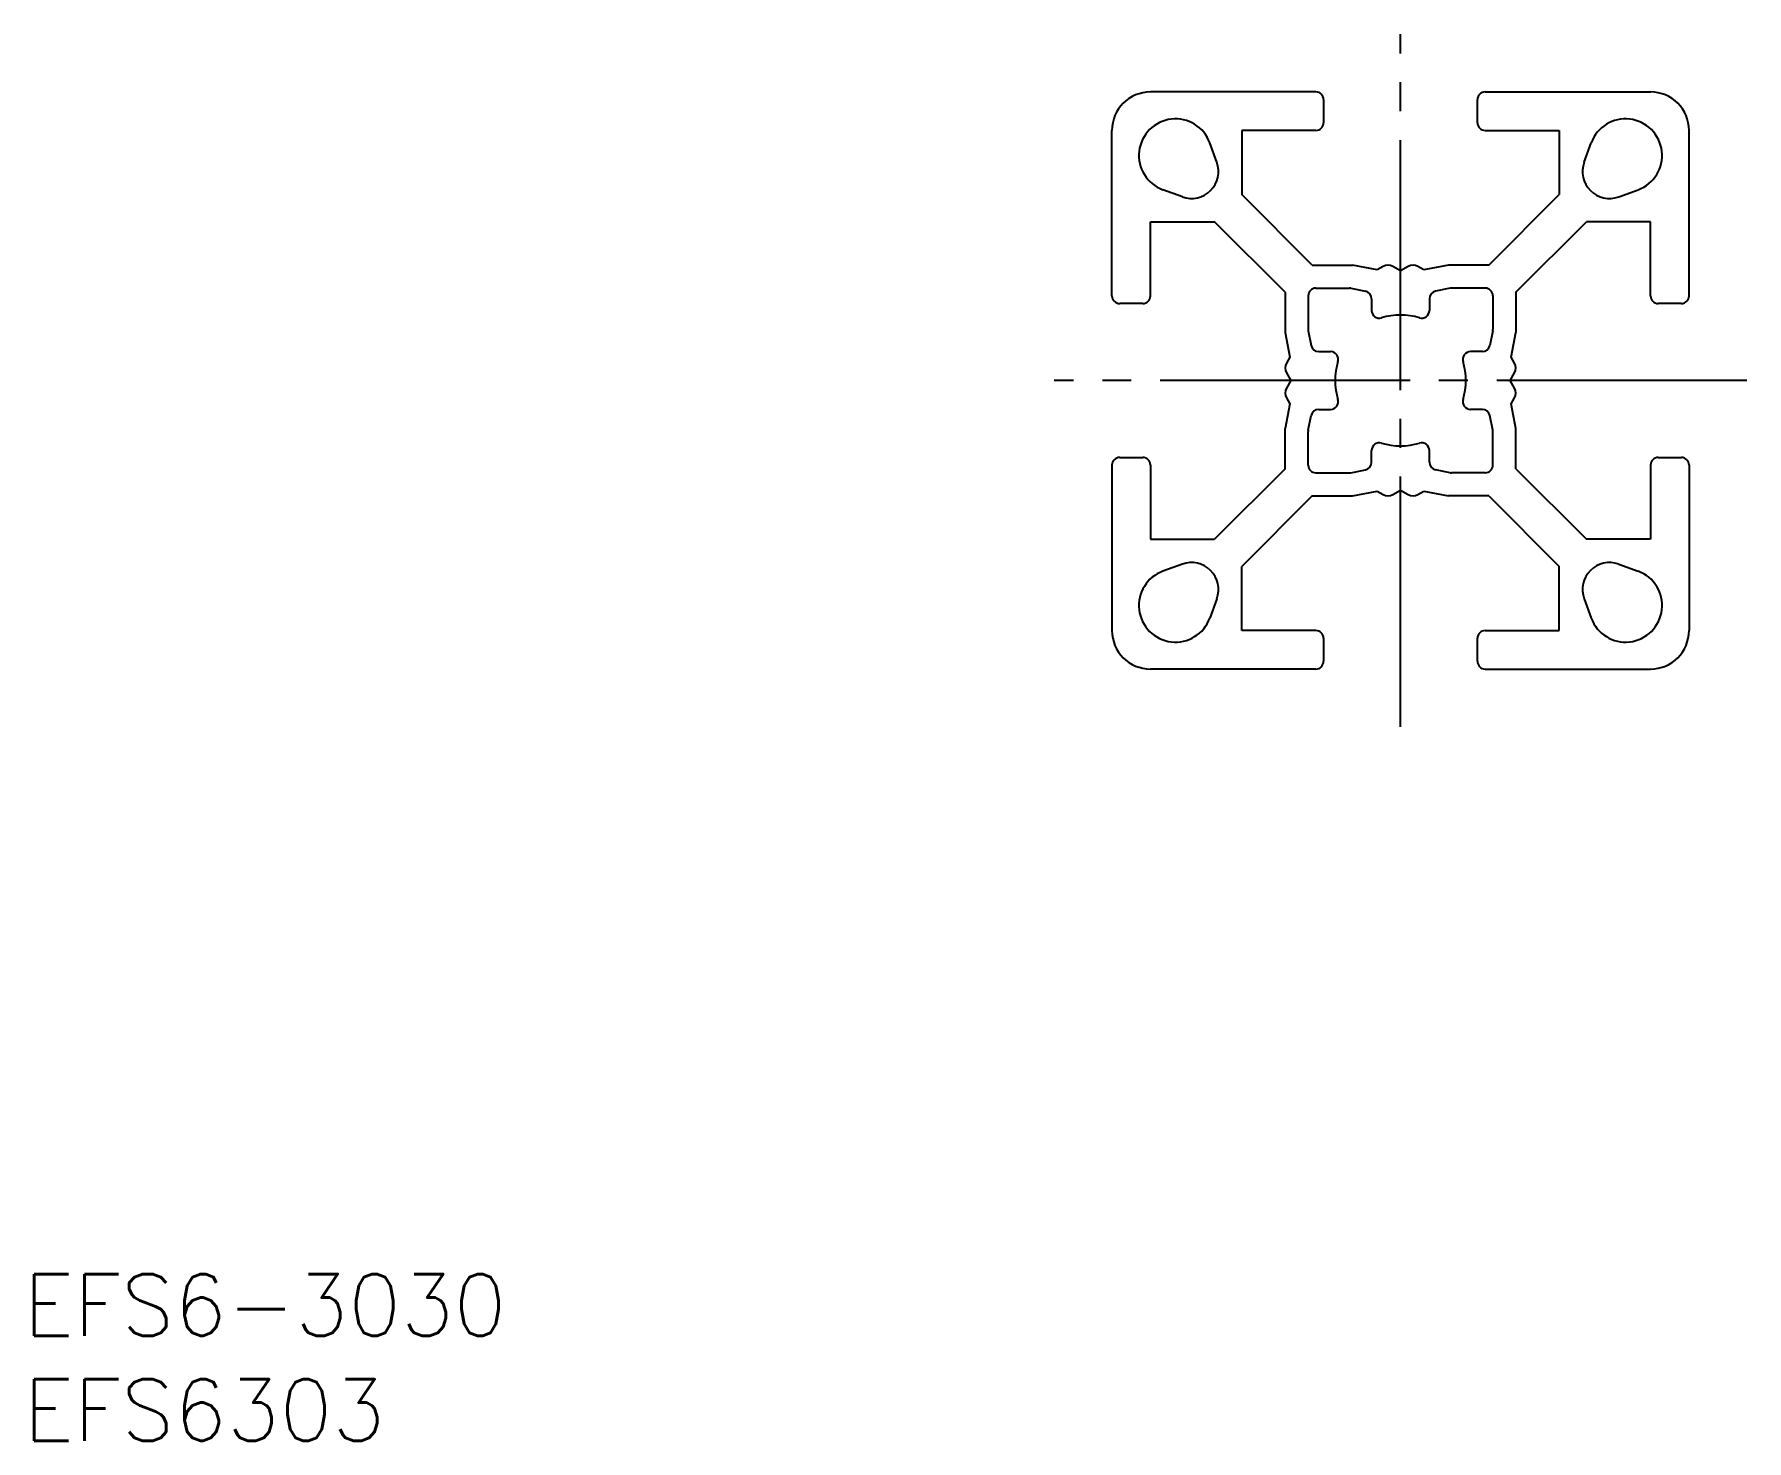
# Model space of a CAD drawing. Extents: x -3.1 to 85.9, y 250.9 to 324.
import ezdxf

# ---------------------------------------------------------------- set-up
doc = ezdxf.new("R2010")
doc.units = 0
doc.linetypes.add('CENTER', pattern=[17.5, 13, -1.5, 1.5, -1.5])
doc.layers.get('0').update_dxf_attribs({"linetype": 'CONTINUOUS'})
doc.layers.add('CENTER', color=1, linetype='CENTER')
doc.styles.get("Standard").update_dxf_attribs({"font": 'txt.shx', "bigfont": '@extfont2.shx'})

msp = doc.modelspace()

# ---------------------------------------------------------------- linework, layer by layer
at = {"color": 7, "linetype": 'CONTINUOUS'}
for p, q in [((63.534, 321.034), (54.934, 321.034)), ((63.934, 320.634), (63.934, 319.434)), ((71.934, 319.434), (71.934, 320.634)), ((72.334, 321.034), (80.934, 321.034)), ((52.934, 310.434), (52.934, 319.034)), ((59.684, 319.034), (59.684, 315.698)), ((63.534, 319.034), (59.684, 319.034)), ((72.334, 319.034), (76.184, 319.034)), ((76.184, 319.034), (76.184, 315.698)), ((82.934, 310.434), (82.934, 319.034)), ((58.386, 317.376), (58.02, 318.383)), ((77.482, 317.376), (77.849, 318.383)), ((56.592, 315.581), (55.584, 315.948)), ((63.348, 312.034), (59.684, 315.698)), ((72.52, 312.034), (76.184, 315.698)), ((79.276, 315.581), (80.284, 315.948)), ((54.934, 314.284), (58.27, 314.284)), ((54.934, 310.434), (54.934, 314.284)), ((61.934, 310.619), (58.27, 314.284)), ((73.934, 310.619), (77.598, 314.284)), ((80.934, 314.284), (77.598, 314.284)), ((80.934, 310.434), (80.934, 314.284)), ((63.348, 312.034), (65.434, 312.034)), ((66.715, 311.785), (65.434, 312.034)), ((67.031, 311.967), (66.715, 311.785)), ((67.934, 311.734), (67.531, 311.967)), ((68.338, 311.967), (67.934, 311.734)), ((69.153, 311.785), (68.838, 311.967)), ((70.434, 312.034), (69.153, 311.785)), ((72.52, 312.034), (70.434, 312.034)), ((63.534, 310.834), (65.28, 310.834)), ((65.356, 310.826), (66.111, 310.68)), ((70.512, 310.826), (69.758, 310.68)), ((72.334, 310.834), (70.588, 310.834)), ((54.534, 310.034), (53.334, 310.034)), ((61.934, 310.619), (61.934, 308.534)), ((63.134, 310.434), (63.134, 308.688)), ((66.434, 310.287), (66.434, 309.671)), ((69.434, 310.287), (69.434, 309.671)), ((72.734, 310.434), (72.734, 308.688)), ((73.934, 310.619), (73.934, 308.534)), ((82.534, 310.034), (81.334, 310.034)), ((61.934, 308.534), (62.183, 307.252)), ((63.142, 308.611), (63.288, 307.857)), ((72.727, 308.611), (72.58, 307.857)), ((73.685, 307.252), (73.934, 308.534)), ((62.183, 307.252), (62.001, 306.937)), ((63.681, 307.534), (64.297, 307.534)), ((72.188, 307.534), (71.572, 307.534)), ((73.867, 306.937), (73.685, 307.252)), ((62.001, 306.437), (62.234, 306.034)), ((73.634, 306.034), (73.867, 306.437)), ((62.234, 306.034), (62.001, 305.63)), ((73.867, 305.63), (73.634, 306.034)), ((62.183, 304.815), (61.934, 303.534)), ((62.001, 305.13), (62.183, 304.815)), ((63.681, 304.534), (64.297, 304.534)), ((72.188, 304.534), (71.572, 304.534)), ((73.685, 304.815), (73.867, 305.13)), ((73.934, 303.534), (73.685, 304.815)), ((63.142, 303.456), (63.288, 304.21)), ((72.727, 303.456), (72.58, 304.21)), ((61.934, 301.448), (61.934, 303.534)), ((63.134, 301.634), (63.134, 303.379)), ((72.734, 301.634), (72.734, 303.38)), ((73.934, 301.448), (73.934, 303.534)), ((53.334, 302.034), (54.534, 302.034)), ((66.434, 301.78), (66.434, 302.396)), ((69.434, 301.78), (69.434, 302.396)), ((81.334, 302.034), (82.534, 302.034)), ((52.934, 301.634), (52.934, 293.034)), ((54.934, 301.634), (54.934, 297.784)), ((61.934, 301.448), (58.27, 297.784)), ((63.534, 301.234), (65.28, 301.234)), ((65.357, 301.241), (66.111, 301.387)), ((70.512, 301.241), (69.758, 301.387)), ((72.334, 301.234), (70.588, 301.234)), ((73.934, 301.448), (77.598, 297.784)), ((80.934, 301.634), (80.934, 297.784)), ((82.934, 301.634), (82.934, 293.034)), ((63.348, 300.034), (59.684, 296.369)), ((63.348, 300.034), (65.434, 300.034)), ((65.434, 300.034), (66.715, 300.283)), ((66.715, 300.283), (67.031, 300.101)), ((67.531, 300.101), (67.934, 300.334)), ((67.934, 300.334), (68.338, 300.101)), ((68.838, 300.101), (69.153, 300.283)), ((69.153, 300.283), (70.434, 300.034)), ((72.52, 300.034), (70.434, 300.034)), ((72.52, 300.034), (76.184, 296.369)), ((54.934, 297.784), (58.27, 297.784)), ((80.934, 297.784), (77.598, 297.784)), ((56.592, 296.486), (55.584, 296.119)), ((79.276, 296.486), (80.284, 296.119)), ((59.684, 293.034), (59.684, 296.369)), ((76.184, 293.034), (76.184, 296.369)), ((58.386, 294.691), (58.02, 293.684)), ((77.482, 294.691), (77.849, 293.684)), ((63.534, 293.034), (59.684, 293.034)), ((72.334, 293.034), (76.184, 293.034)), ((63.934, 292.634), (63.934, 291.434)), ((71.934, 291.434), (71.934, 292.634)), ((63.534, 291.034), (54.934, 291.034)), ((72.334, 291.034), (80.934, 291.034))]:
    msp.add_line(p, q, dxfattribs=at)
for centre, radius, start, end in [((54.934, 319.034), 2, 90, 180), ((63.534, 320.634), 0.4, 0, 90), ((72.334, 320.634), 0.4, 90, 180), ((80.934, 319.034), 2, 0, 90), ((56.234, 317.734), 1.9, 20, 250), ((79.634, 317.734), 1.9, 290, 160), ((63.534, 319.434), 0.4, 270, 0), ((72.334, 319.434), 0.4, 180, 270), ((57.071, 316.897), 1.4, 250, 20), ((78.798, 316.897), 1.4, 160, 290), ((67.281, 311.534), 0.5, 60, 120), ((68.588, 311.534), 0.5, 60, 120), ((63.534, 310.434), 0.4, 90, 180), ((65.28, 310.434), 0.4, 79, 90), ((70.588, 310.434), 0.4, 90, 101), ((72.334, 310.434), 0.4, 0, 90), ((53.334, 310.434), 0.4, 180, 270), ((54.534, 310.434), 0.4, 270, 0), ((66.034, 310.287), 0.4, 0, 79), ((69.834, 310.287), 0.4, 101, 180), ((81.334, 310.434), 0.4, 180, 270), ((82.534, 310.434), 0.4, 270, 0), ((66.834, 309.671), 0.4, 180, 286.82645), ((67.934, 306.034), 3.4, 73.17355, 106.82645), ((69.034, 309.671), 0.4, 253.17355, 0), ((63.534, 308.688), 0.4, 180, 191), ((72.334, 308.688), 0.4, 349, 0), ((63.681, 307.934), 0.4, 191, 270), ((64.297, 307.134), 0.4, 343.17355, 90), ((71.572, 307.134), 0.4, 90, 196.82645), ((72.188, 307.934), 0.4, 270, 349), ((62.434, 306.687), 0.5, 150, 210), ((67.934, 306.034), 3.4, 163.17355, 196.82645), ((67.934, 306.034), 3.4, 343.17355, 16.82645), ((73.434, 306.687), 0.5, 330, 30), ((62.434, 305.38), 0.5, 150, 210), ((73.434, 305.38), 0.5, 330, 30), ((63.681, 304.134), 0.4, 90, 169), ((64.297, 304.934), 0.4, 270, 16.82645), ((71.572, 304.934), 0.4, 163.17355, 270), ((72.188, 304.134), 0.4, 11, 90), ((63.534, 303.379), 0.4, 169, 180), ((66.834, 302.396), 0.4, 73.17355, 180), ((67.934, 306.034), 3.4, 253.17355, 286.82645), ((69.034, 302.396), 0.4, 0, 106.82645), ((72.334, 303.38), 0.4, 0, 11), ((53.334, 301.634), 0.4, 90, 180), ((54.534, 301.634), 0.4, 0, 90), ((81.334, 301.634), 0.4, 90, 180), ((82.534, 301.634), 0.4, 0, 90), ((63.534, 301.634), 0.4, 180, 270), ((65.28, 301.634), 0.4, 270, 281), ((66.034, 301.78), 0.4, 281, 0), ((69.834, 301.78), 0.4, 180, 259), ((70.588, 301.634), 0.4, 259, 270), ((72.334, 301.634), 0.4, 270, 0), ((67.281, 300.534), 0.5, 240, 300), ((68.588, 300.534), 0.5, 240, 300), ((57.071, 295.17), 1.4, 340, 110), ((78.798, 295.17), 1.4, 70, 200), ((56.234, 294.334), 1.9, 110, 340), ((79.634, 294.334), 1.9, 200, 70), ((54.934, 293.034), 2, 180, 270), ((63.534, 292.634), 0.4, 0, 90), ((72.334, 292.634), 0.4, 90, 180), ((80.934, 293.034), 2, 270, 0), ((63.534, 291.434), 0.4, 270, 0), ((72.334, 291.434), 0.4, 180, 270)]:
    msp.add_arc(centre, radius, start, end, dxfattribs=at)
at = {"layer": 'CENTER', "color": 1, "linetype": 'CENTER'}
for p, q in [((67.934, 288.034), (67.934, 324.034)), ((85.934, 306.034), (49.934, 306.034))]:
    msp.add_line(p, q, dxfattribs=at)

# ---------------------------------------------------------------- texts
at = {"color": 7, "linetype": 'CONTINUOUS'}
for s, p in [('EFS6-3030', (-3.643, 256.376)), ('EFS6303', (-3.643, 250.915))]:
    msp.add_text(s, height=3.2, dxfattribs=at).set_placement(p)

doc.saveas('drawing.dxf')
